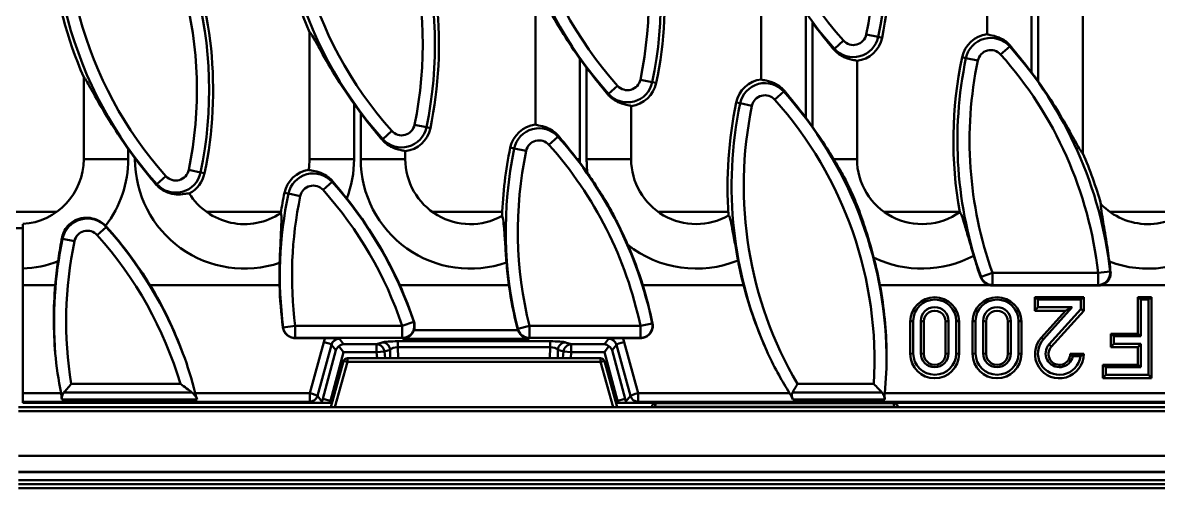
# Model space of a CAD drawing. Header units: millimetres. Extents: x 0 to 2774, y -40 to 1485.
# Drawn here: x 1466.5 to 1606.2, y 436 to 493.3 of the extents above; entities that cross this region are included whole.
import ezdxf

# ---------------------------------------------------------------- set-up
doc = ezdxf.new("R2010")
doc.units = ezdxf.units.MM
doc.header["$LTSCALE"] = 2.5
doc.layers.add('Sichtbar (ISO)', color=7, linetype='Continuous', lineweight=50)
doc.layers.add('Sichtbar schmal (ISO)', color=7, linetype='Continuous', lineweight=50)

msp = doc.modelspace()

# ---------------------------------------------------------------- linework, layer by layer
at = {"layer": 'Sichtbar (ISO)'}
for p, q in [((1585.099, 508.815), (1585.099, 491.884)), ((1557.321, 503.259), (1557.321, 486.328)), ((1529.544, 497.704), (1529.544, 480.773)), ((1596.877, 477.216), (1596.877, 494.147)), ((1501.766, 492.148), (1501.766, 476.516)), ((1569.099, 476.516), (1569.099, 488.592)), ((1473.988, 486.592), (1473.988, 476.516)), ((1541.321, 476.516), (1541.321, 483.036)), ((1513.544, 476.516), (1513.544, 477.481)), ((1466.488, 468.016), (1465.488, 468.016)), ((1466.488, 463.048), (1466.488, 468.531)), ((1466.488, 461.016), (1466.488, 463.048)), ((1466.488, 447.732), (1466.488, 461.016)), ((1466.488, 461.016), (1470.484, 461.016)), ((1482.146, 461.016), (1498.074, 461.016)), ((1512.86, 461.016), (1526.287, 461.016)), ((1542.749, 461.016), (1555.139, 461.016)), ((1571.922, 461.016), (1585.351, 461.016)), ((1585.733, 460.966), (1598.804, 460.966)), ((1599.187, 461.016), (1615.527, 461.016)), ((1590.988, 459.52), (1596.988, 459.52)), ((1590.988, 457.858), (1590.988, 459.52)), ((1590.988, 459.52), (1591.352, 459.232)), ((1596.988, 459.52), (1596.624, 459.232)), ((1596.988, 459.52), (1596.988, 457.858)), ((1603.655, 455.032), (1603.655, 459.52)), ((1603.655, 459.52), (1605.321, 459.52)), ((1603.655, 459.52), (1604.019, 459.232)), ((1605.321, 459.52), (1604.957, 459.232)), ((1605.321, 459.52), (1605.321, 449.548)), ((1590.988, 457.858), (1591.352, 458.296)), ((1591.352, 459.232), (1596.624, 459.232)), ((1591.352, 458.296), (1591.352, 459.232)), ((1595.564, 458.296), (1591.352, 458.296)), ((1592.027, 454.371), (1595.564, 458.296)), ((1594.747, 457.858), (1595.564, 458.296)), ((1596.624, 459.232), (1596.624, 458.072)), ((1604.019, 454.744), (1604.019, 459.232)), ((1604.019, 459.232), (1604.957, 459.232)), ((1604.957, 459.232), (1604.957, 449.986)), ((1594.747, 457.858), (1590.988, 457.858)), ((1591.757, 454.539), (1594.747, 457.858)), ((1596.624, 458.072), (1592.726, 453.746)), ((1596.988, 457.858), (1592.996, 453.428)), ((1596.988, 457.858), (1596.624, 458.072)), ((1575.655, 452.539), (1575.655, 456.528)), ((1576.019, 452.614), (1576.019, 456.603)), ((1576.957, 452.614), (1576.957, 456.603)), ((1577.321, 456.528), (1577.321, 452.539)), ((1579.988, 452.539), (1579.988, 456.528)), ((1580.352, 456.603), (1580.352, 452.614)), ((1581.291, 456.603), (1581.291, 452.614)), ((1581.655, 456.528), (1581.655, 452.539)), ((1583.321, 452.539), (1583.321, 456.528)), ((1583.685, 452.614), (1583.685, 456.603)), ((1584.624, 452.614), (1584.624, 456.603)), ((1584.988, 456.528), (1584.988, 452.539)), ((1587.655, 452.539), (1587.655, 456.528)), ((1588.019, 456.603), (1588.019, 452.614)), ((1588.957, 456.603), (1588.957, 452.614)), ((1589.321, 456.528), (1589.321, 452.539)), ((1499.99, 454.496), (1503.712, 454.496)), ((1540.264, 454.496), (1542.471, 454.496)), ((1600.321, 453.37), (1600.321, 455.032)), ((1600.321, 455.032), (1603.655, 455.032)), ((1600.321, 455.032), (1600.685, 454.744)), ((1600.685, 453.808), (1600.685, 454.744)), ((1600.685, 454.744), (1604.019, 454.744)), ((1603.655, 455.032), (1604.019, 454.744)), ((1505.382, 453.489), (1505.95, 452.749)), ((1538.026, 452.749), (1538.594, 453.489)), ((1595.321, 452.539), (1596.988, 452.539)), ((1600.321, 453.37), (1600.685, 453.808)), ((1603.655, 453.37), (1600.321, 453.37)), ((1604.019, 453.808), (1600.685, 453.808)), ((1603.655, 453.37), (1604.019, 453.808)), ((1603.655, 451.21), (1603.655, 453.37)), ((1604.019, 450.922), (1604.019, 453.808)), ((1504.379, 446.016), (1505.933, 451.649)), ((1537.561, 452.016), (1506.415, 452.016)), ((1538.043, 451.649), (1539.597, 446.016)), ((1595.646, 452.251), (1596.599, 452.251)), ((1599.321, 449.548), (1599.321, 451.21)), ((1599.321, 451.21), (1603.655, 451.21)), ((1599.321, 451.21), (1599.685, 450.922)), ((1603.655, 451.21), (1604.019, 450.922)), ((1599.321, 449.548), (1599.685, 449.986)), ((1599.685, 449.986), (1599.685, 450.922)), ((1599.685, 450.922), (1604.019, 450.922)), ((1604.957, 449.986), (1599.685, 449.986)), ((1605.321, 449.548), (1604.957, 449.986)), ((1605.321, 449.548), (1599.321, 449.548)), ((1466.488, 447.732), (1466.488, 446.661)), ((1504.725, 446.016), (1465.988, 446.016)), ((1466.488, 446.516), (1466.488, 446.661)), ((1501.893, 446.516), (1466.488, 446.516)), ((1501.893, 446.516), (1503.234, 446.516)), ((1503.393, 446.516), (1503.234, 446.516)), ((1504.215, 446.516), (1503.393, 446.516)), ((1504.517, 446.516), (1504.215, 446.516)), ((1539.09, 446.015), (1504.886, 446.015)), ((1544.138, 446.016), (1539.251, 446.016)), ((1539.762, 446.516), (1539.459, 446.516)), ((1540.584, 446.516), (1539.762, 446.516)), ((1540.742, 446.516), (1540.584, 446.516)), ((1540.742, 446.516), (1542.083, 446.516)), ((1544.372, 446.516), (1542.083, 446.516)), ((1543.889, 446.145), (1543.854, 446.016)), ((1573.838, 446.016), (1544.138, 446.016)), ((1544.248, 446.028), (1573.728, 446.028)), ((1573.604, 446.516), (1544.372, 446.516)), ((1696.393, 446.516), (1573.604, 446.516)), ((1698.725, 446.016), (1573.838, 446.016)), ((1574.122, 446.016), (1574.087, 446.145)), ((1465.988, 440.016), (1965.988, 440.016)), ((1465.988, 438.016), (1965.988, 438.016)), ((1465.988, 436.016), (1965.988, 436.016))]:
    msp.add_line(p, q, dxfattribs=at)
for centre, radius, start, end in [((1547.837, 512.116), 50.212, 168.215, 203.43238), ((1523.028, 501.693), 50.212, 348.215, 23.43238), ((1520.059, 506.56), 50.212, 168.215, 203.43238), ((1495.25, 496.138), 50.212, 348.215, 23.43238), ((1467.472, 490.582), 50.212, 348.215, 23.43238), ((1439.694, 485.026), 50.212, 348.215, 23.43238), ((1585.553, 488.3), 3.612, 97.21491, 168.215), ((1568.645, 492.176), 3.612, 277.21491, 348.215), ((1575.615, 517.671), 49.775, 215.35783, 216.96405), ((1631.171, 478.782), 50.212, 168.215, 190.0797), ((1557.775, 482.744), 3.612, 97.21491, 168.215), ((1550.806, 457.249), 49.775, 35.35783, 36.96405), ((1540.868, 486.62), 3.612, 277.21491, 348.215), ((1547.837, 512.116), 49.775, 215.35783, 216.96405), ((1603.393, 473.227), 50.212, 168.215, 184.16225), ((1529.997, 477.189), 3.612, 97.21491, 168.215), ((1523.028, 451.693), 49.775, 35.35783, 36.96405), ((1513.09, 481.064), 3.612, 277.21491, 348.215), ((1520.059, 506.56), 49.775, 215.35783, 216.96405), ((1575.615, 467.671), 50.212, 168.215, 177.88226), ((1465.988, 476.516), 8, 273.58332, 0), ((1493.766, 476.516), 8, 350.54752, 0), ((1521.544, 476.516), 8, 180, 299.12127), ((1549.321, 476.516), 8, 180, 299.92904), ((1577.099, 476.516), 8, 180, 305.3978), ((1550.806, 457.249), 50.212, 15.86591, 23.43238), ((1502.22, 471.633), 3.612, 98.95512, 168.215), ((1495.25, 446.138), 49.775, 35.13482, 36.97769), ((1485.312, 475.509), 3.612, 297.2781, 348.215), ((1493.766, 476.516), 8, 211.81441, 303.90218), ((1547.837, 462.116), 50.212, 168.215, 171.10984), ((1467.472, 440.582), 49.775, 24.2374, 38.65446), ((1604.877, 476.516), 8, 223.82291, 315.3586), ((1474.442, 466.078), 3.175, 41.785, 44.96502), ((1439.694, 435.026), 49.775, 31.47535, 41.785), ((1495.25, 446.138), 49.775, 17.39184, 23.52081), ((1520.059, 456.56), 49.775, 171.47381, 174.86459), ((1547.837, 462.116), 49.775, 178.11784, 181.26655), ((1575.615, 467.671), 49.775, 184.46839, 187.68444), ((1603.393, 473.227), 49.775, 190.6123, 194.20136), ((1523.028, 451.693), 49.775, 10.79476, 14.81895), ((1631.171, 478.782), 49.775, 196.52029, 199.75908), ((1550.806, 457.249), 49.775, 6.19691, 7.67981), ((1506.415, 451.516), 0.5, 90, 164.57723), ((1537.561, 451.516), 0.5, 15.42277, 90), ((1544.372, 446.016), 0.5, 90, 165), ((1573.604, 446.016), 0.5, 15, 90)]:
    msp.add_arc(centre, radius, start, end, dxfattribs=at)
for centre, major_axis, ratio, start_param, end_param in [((1520.059, 456.887), (0, -49.748), 0.9999784, 4.6293024, 4.7983989), ((1439.694, 435.352), (0, 49.606), 0.9999784, 5.067785, 5.2561266), ((1547.837, 462.443), (0, -49.784), 0.9999784, 4.7410599, 4.8463881), ((1467.472, 440.908), (0, 49.643), 0.9999784, 5.0309033, 5.1294146), ((1575.615, 467.999), (0, -49.821), 0.9999784, 4.8530135, 4.9634654), ((1495.25, 446.464), (0, 49.679), 0.9999784, 4.9113523, 5.0096603), ((1603.393, 473.554), (0, -49.857), 0.9999784, 4.9666113, 5.145853), ((1523.028, 452.02), (0, 49.716), 0.9999784, 4.7243321, 4.8943377), ((1578.655, 456.528), (-3, 0), 0.9971943, 3.1415927, 6.2831853), ((1586.321, 456.528), (-3, 0), 0.9971943, 3.1415927, 6.2831853), ((1578.655, 456.603), (-2.636, 0), 0.9971943, 3.1415927, 6.2831853), ((1578.655, 456.603), (-1.697, 0), 0.9971943, 3.1415927, 6.2831853), ((1586.321, 456.603), (-2.636, 0), 0.9971943, 3.1415927, 6.2831853), ((1586.321, 456.603), (-1.697, 0), 0.9971943, 3.1415927, 6.2831853), ((1578.655, 456.528), (1.333, 0), 0.9971943, 0, 3.1415927), ((1586.321, 456.528), (1.333, 0), 0.9971943, 0, 3.1415927), ((1593.988, 452.539), (3, 0), 0.9971943, 2.4095472, 6.2831853), ((1593.988, 452.614), (2.636, 0), 0.9971943, 2.4095472, 6.1446676), ((1505.95, 452.749), (1, 0.199), 0.8957851, 1.9867703, 2.6383522), ((1505.95, 452.749), (0.451, 0.915), 0.8957851, 0.5032405, 1.1548223), ((1538.026, 452.749), (0.451, -0.915), 0.8957851, 1.9867703, 2.6383522), ((1538.026, 452.749), (1, -0.199), 0.8957851, 0.5032405, 1.1548223), ((1578.655, 452.539), (3, 0), 0.9971943, 3.1415927, 6.2831853), ((1578.655, 452.614), (2.636, 0), 0.9971943, 3.1415927, 6.2831853), ((1578.655, 452.614), (1.697, 0), 0.9971943, 3.1415927, 6.2831853), ((1578.655, 452.539), (-1.333, 0), 0.9971943, 0, 3.1415927), ((1586.321, 452.539), (3, 0), 0.9971943, 3.1415927, 6.2831853), ((1586.321, 452.614), (2.636, 0), 0.9971943, 3.1415927, 6.2831853), ((1586.321, 452.614), (1.697, 0), 0.9971943, 3.1415927, 6.2831853), ((1586.321, 452.539), (-1.333, 0), 0.9971943, 0, 3.1415927), ((1593.988, 452.614), (-1.697, 0), 0.9971943, 5.5511399, 9.2086592), ((1593.988, 452.539), (-1.333, 0), 0.9971943, 5.5511399, 9.424778), ((1544.234, 445.502), (0.137, 0.51), 0.947813, 0.2487076, 0.4682626), ((1573.742, 445.502), (-0.137, 0.51), 0.947813, 5.8149227, 6.0344777)]:
    msp.add_ellipse(centre, major_axis=major_axis, ratio=ratio, start_param=start_param, end_param=end_param, dxfattribs=at)
for points, knots in [([(1535.021, 488.867), (1534.337, 489.831), (1533.641, 490.869), (1532.218, 493.128), (1531.51, 494.349), (1530.549, 496.066), (1530.142, 496.816), (1529.798, 497.392), (1529.721, 497.514), (1529.606, 497.669), (1529.566, 497.706), (1529.544, 497.704)], [3.485316, 3.485316, 3.485316, 3.485316, 3.8312275, 3.8312275, 4.2428686, 4.2428686, 4.5039478, 4.5039478, 4.5816976, 4.5816976, 4.6534636, 4.6534636, 4.6534636, 4.6534636]), ([(1566.235, 490.021), (1566.191, 490.074), (1566.146, 490.127), (1565.395, 491.025), (1564.659, 491.939), (1563.876, 492.96), (1563.749, 493.127), (1563.622, 493.296)], [0.70958265, 0.70958265, 0.70958265, 0.70958265, 0.73010989, 0.73010989, 1.0546565, 1.0546565, 1.11670002, 1.11670002, 1.11670002, 1.11670002]), ([(1507.243, 483.312), (1506.559, 484.275), (1505.864, 485.313), (1504.44, 487.572), (1503.732, 488.793), (1502.771, 490.511), (1502.364, 491.261), (1502.02, 491.836), (1501.943, 491.959), (1501.828, 492.113), (1501.788, 492.15), (1501.766, 492.148)], [3.485316, 3.485316, 3.485316, 3.485316, 3.8312275, 3.8312275, 4.2428686, 4.2428686, 4.5039478, 4.5039478, 4.5816976, 4.5816976, 4.6534636, 4.6534636, 4.6534636, 4.6534636]), ([(1585.099, 491.884), (1585.148, 491.843), (1585.278, 491.814), (1585.754, 491.721), (1586.152, 491.645), (1586.76, 491.387), (1586.951, 491.291), (1587.334, 491.048), (1587.526, 490.899), (1587.786, 490.653), (1587.876, 490.558), (1587.963, 490.454)], [0.04336489, 0.04336489, 0.04336489, 0.04336489, 0.19996601, 0.19996601, 0.39993202, 0.39993202, 0.47560066, 0.47560066, 0.55126929, 0.55126929, 0.59299387, 0.59299387, 0.59299387, 0.59299387]), ([(1587.963, 490.454), (1588.008, 490.401), (1588.052, 490.348), (1588.804, 489.45), (1589.539, 488.537), (1590.322, 487.515), (1590.449, 487.348), (1590.576, 487.179)], [0.70958265, 0.70958265, 0.70958265, 0.70958265, 0.73010989, 0.73010989, 1.0546565, 1.0546565, 1.11670002, 1.11670002, 1.11670002, 1.11670002]), ([(1569.099, 488.592), (1569.051, 488.632), (1568.92, 488.662), (1568.444, 488.754), (1568.047, 488.83), (1567.439, 489.089), (1567.248, 489.185), (1566.864, 489.428), (1566.672, 489.576), (1566.413, 489.822), (1566.322, 489.918), (1566.235, 490.021)], [0.04336489, 0.04336489, 0.04336489, 0.04336489, 0.19996601, 0.19996601, 0.39993202, 0.39993202, 0.47560066, 0.47560066, 0.55126929, 0.55126929, 0.59299387, 0.59299387, 0.59299387, 0.59299387]), ([(1538.457, 484.466), (1538.413, 484.519), (1538.368, 484.572), (1537.617, 485.47), (1536.882, 486.383), (1536.098, 487.405), (1535.972, 487.572), (1535.844, 487.741)], [0.70958265, 0.70958265, 0.70958265, 0.70958265, 0.73010989, 0.73010989, 1.0546565, 1.0546565, 1.11670002, 1.11670002, 1.11670002, 1.11670002]), ([(1479.465, 477.756), (1478.782, 478.72), (1478.086, 479.758), (1476.662, 482.017), (1475.954, 483.237), (1474.993, 484.955), (1474.587, 485.705), (1474.243, 486.281), (1474.165, 486.403), (1474.05, 486.557), (1474.01, 486.595), (1473.988, 486.592)], [3.485316, 3.485316, 3.485316, 3.485316, 3.8312275, 3.8312275, 4.2428686, 4.2428686, 4.5039478, 4.5039478, 4.5816976, 4.5816976, 4.6534636, 4.6534636, 4.6534636, 4.6534636]), ([(1557.321, 486.328), (1557.37, 486.288), (1557.501, 486.258), (1557.976, 486.166), (1558.374, 486.09), (1558.982, 485.831), (1559.173, 485.735), (1559.557, 485.492), (1559.749, 485.344), (1560.008, 485.098), (1560.099, 485.002), (1560.186, 484.899)], [0.04336489, 0.04336489, 0.04336489, 0.04336489, 0.19996601, 0.19996601, 0.39993202, 0.39993202, 0.47560066, 0.47560066, 0.55126929, 0.55126929, 0.59299387, 0.59299387, 0.59299387, 0.59299387]), ([(1591.4, 486.053), (1592.083, 485.089), (1592.779, 484.051), (1594.203, 481.792), (1594.911, 480.571), (1595.872, 478.854), (1596.278, 478.104), (1596.622, 477.528), (1596.7, 477.406), (1596.815, 477.251), (1596.855, 477.214), (1596.877, 477.216)], [3.485316, 3.485316, 3.485316, 3.485316, 3.8312275, 3.8312275, 4.2428686, 4.2428686, 4.5039478, 4.5039478, 4.5816976, 4.5816976, 4.6534636, 4.6534636, 4.6534636, 4.6534636]), ([(1560.186, 484.899), (1560.23, 484.846), (1560.275, 484.793), (1561.026, 483.895), (1561.761, 482.981), (1562.544, 481.96), (1562.671, 481.793), (1562.799, 481.624)], [0.70958265, 0.70958265, 0.70958265, 0.70958265, 0.73010989, 0.73010989, 1.0546565, 1.0546565, 1.11670002, 1.11670002, 1.11670002, 1.11670002]), ([(1541.321, 483.036), (1541.273, 483.077), (1541.142, 483.106), (1540.666, 483.199), (1540.269, 483.275), (1539.661, 483.534), (1539.47, 483.629), (1539.086, 483.872), (1538.894, 484.021), (1538.635, 484.267), (1538.544, 484.362), (1538.457, 484.466)], [0.04336489, 0.04336489, 0.04336489, 0.04336489, 0.19996601, 0.19996601, 0.39993202, 0.39993202, 0.47560066, 0.47560066, 0.55126929, 0.55126929, 0.59299387, 0.59299387, 0.59299387, 0.59299387]), ([(1510.679, 478.91), (1510.635, 478.963), (1510.59, 479.016), (1509.839, 479.914), (1509.104, 480.827), (1508.321, 481.849), (1508.194, 482.016), (1508.066, 482.185)], [0.70958265, 0.70958265, 0.70958265, 0.70958265, 0.73010989, 0.73010989, 1.0546565, 1.0546565, 1.11670002, 1.11670002, 1.11670002, 1.11670002]), ([(1529.544, 480.773), (1529.592, 480.732), (1529.723, 480.703), (1530.199, 480.61), (1530.596, 480.534), (1531.204, 480.275), (1531.395, 480.18), (1531.779, 479.937), (1531.971, 479.788), (1532.23, 479.542), (1532.321, 479.446), (1532.408, 479.343)], [0.04336489, 0.04336489, 0.04336489, 0.04336489, 0.19996601, 0.19996601, 0.39993202, 0.39993202, 0.47560066, 0.47560066, 0.55126929, 0.55126929, 0.59299387, 0.59299387, 0.59299387, 0.59299387]), ([(1563.622, 480.497), (1564.306, 479.534), (1565.001, 478.496), (1565.852, 477.146), (1566.048, 476.829), (1566.238, 476.516)], [3.48531602, 3.48531602, 3.48531602, 3.48531602, 3.83122755, 3.83122755, 3.93779261, 3.93779261, 3.93779261, 3.93779261]), ([(1532.408, 479.343), (1532.452, 479.29), (1532.497, 479.237), (1533.248, 478.339), (1533.983, 477.426), (1534.654, 476.551), (1534.668, 476.533), (1534.681, 476.516)], [0.70958265, 0.70958265, 0.70958265, 0.70958265, 0.73010989, 0.73010989, 1.0546565, 1.0546565, 1.06126588, 1.06126588, 1.06126588, 1.06126588]), ([(1513.544, 477.481), (1513.495, 477.521), (1513.364, 477.551), (1512.889, 477.643), (1512.491, 477.719), (1511.883, 477.978), (1511.692, 478.073), (1511.308, 478.317), (1511.116, 478.465), (1510.857, 478.711), (1510.766, 478.807), (1510.679, 478.91)], [0.04336489, 0.04336489, 0.04336489, 0.04336489, 0.19996601, 0.19996601, 0.39993202, 0.39993202, 0.47560066, 0.47560066, 0.55126929, 0.55126929, 0.59299387, 0.59299387, 0.59299387, 0.59299387]), ([(1482.915, 473.367), (1482.495, 473.852), (1482.084, 474.345), (1481.234, 475.396), (1480.801, 475.952), (1480.375, 476.516)], [-0.40773775, -0.40773775, -0.40773775, -0.40773775, -0.21201726, -0.21201726, 0, 0, 0, 0]), ([(1566.238, 476.516), (1566.498, 476.088), (1566.743, 475.673), (1567.331, 474.638), (1567.642, 474.06), (1568.147, 473.048), (1568.344, 472.633), (1568.759, 471.701), (1568.96, 471.216), (1569.47, 469.908), (1569.769, 469.057), (1570.417, 467.047), (1570.789, 465.778), (1571.147, 464.424)], [-1.6298574, -1.6298574, -1.6298574, -1.6298574, -1.4526309, -1.4526309, -1.1869705, -1.1869705, -0.9968914, -0.9968914, -0.7798687, -0.7798687, -0.4201663, -0.4201663, 0, 0, 0, 0]), ([(1501.657, 475.202), (1501.717, 475.145), (1501.932, 475.121), (1502.475, 475.027), (1502.803, 474.958), (1503.476, 474.692), (1503.795, 474.52), (1504.281, 474.139), (1504.458, 473.97), (1504.619, 473.778)], [-0.69657519, -0.69657519, -0.69657519, -0.69657519, -0.53053486, -0.53053486, -0.37895062, -0.37895062, -0.2483974, -0.2483974, -0.16724771, -0.16724771, -0.16724771, -0.16724771]), ([(1535.956, 474.783), (1536.284, 474.316), (1536.607, 473.843), (1537.206, 472.934), (1537.49, 472.49), (1538.116, 471.468), (1538.444, 470.908), (1539.105, 469.716), (1539.416, 469.124), (1540.138, 467.676), (1540.523, 466.844), (1540.889, 466.002)], [-0.99107799, -0.99107799, -0.99107799, -0.99107799, -0.82202369, -0.82202369, -0.66846052, -0.66846052, -0.4742175, -0.4742175, -0.27546673, -0.27546673, 0, 0, 0, 0]), ([(1486.968, 472.298), (1486.896, 472.316), (1486.75, 472.293), (1486.292, 472.219), (1485.988, 472.173), (1485.296, 472.173), (1484.936, 472.212), (1484.212, 472.422), (1483.856, 472.583), (1483.302, 472.973), (1483.097, 473.157), (1482.915, 473.367)], [-0.80285678, -0.80285678, -0.80285678, -0.80285678, -0.65849774, -0.65849774, -0.51041371, -0.51041371, -0.37627405, -0.37627405, -0.24873873, -0.24873873, -0.16363193, -0.16363193, -0.16363193, -0.16363193]), ([(1599.105, 470.976), (1599.09, 470.965), (1599.081, 470.932), (1599.077, 470.823), (1599.08, 470.748), (1599.116, 470.361), (1599.194, 469.884), (1599.398, 468.669), (1599.564, 467.713), (1599.875, 465.742), (1600.009, 464.825), (1600.134, 463.9)], [-1.033903, -1.033903, -1.033903, -1.033903, -0.9600184, -0.9600184, -0.8859056, -0.8859056, -0.6383987, -0.6383987, -0.2799838, -0.2799838, 0, 0, 0, 0]), ([(1471.288, 466.736), (1471.335, 466.999), (1471.413, 467.256), (1471.651, 467.786), (1471.826, 468.059), (1472.242, 468.519), (1472.462, 468.701), (1473.03, 469.046), (1473.365, 469.169), (1474.032, 469.306), (1474.399, 469.322), (1475.121, 469.225), (1475.462, 469.123), (1476.118, 468.803), (1476.423, 468.587), (1476.688, 468.321)], [-0.73449224, -0.73449224, -0.73449224, -0.73449224, -0.64825933, -0.64825933, -0.54719099, -0.54719099, -0.45836789, -0.45836789, -0.34416788, -0.34416788, -0.22323963, -0.22323963, -0.11271309, -0.11271309, 0, 0, 0, 0]), ([(1498.089, 463.751), (1498.105, 464.236), (1498.123, 464.719), (1498.163, 465.663), (1498.184, 466.123), (1498.239, 467.273), (1498.273, 467.932), (1498.308, 468.892), (1498.315, 469.246), (1498.294, 469.714), (1498.27, 469.846), (1498.228, 469.876)], [-0.86498591, -0.86498591, -0.86498591, -0.86498591, -0.71988853, -0.71988853, -0.5752164, -0.5752164, -0.33887455, -0.33887455, -0.15901342, -0.15901342, 0, 0, 0, 0]), ([(1525.991, 463.793), (1525.931, 464.563), (1525.877, 465.326), (1525.78, 466.738), (1525.738, 467.383), (1525.658, 468.399), (1525.62, 468.794), (1525.535, 469.337), (1525.489, 469.492), (1525.437, 469.527)], [-0.83946536, -0.83946536, -0.83946536, -0.83946536, -0.60841868, -0.60841868, -0.38200031, -0.38200031, -0.18504389, -0.18504389, 0, 0, 0, 0]), ([(1554.469, 464.06), (1554.339, 464.756), (1554.214, 465.446), (1553.976, 466.778), (1553.865, 467.406), (1553.672, 468.425), (1553.589, 468.827), (1553.438, 469.388), (1553.372, 469.548), (1553.313, 469.582)], [-0.83073012, -0.83073012, -0.83073012, -0.83073012, -0.61869825, -0.61869825, -0.39679212, -0.39679212, -0.19477847, -0.19477847, 0, 0, 0, 0]), ([(1583.45, 464.629), (1583.251, 465.302), (1583.056, 465.972), (1582.683, 467.268), (1582.508, 467.881), (1582.211, 468.876), (1582.087, 469.268), (1581.879, 469.813), (1581.796, 469.966), (1581.733, 469.994)], [-0.83011063, -0.83011063, -0.83011063, -0.83011063, -0.61945321, -0.61945321, -0.39788057, -0.39788057, -0.19550263, -0.19550263, 0, 0, 0, 0]), ([(1470.835, 463.94), (1470.969, 464.839), (1471.114, 465.729), (1471.27, 466.629), (1471.279, 466.683), (1471.288, 466.736)], [-0.52212681, -0.52212681, -0.52212681, -0.52212681, -0.25051168, -0.25051168, -0.23341068, -0.23341068, -0.23341068, -0.23341068]), ([(1600.29, 462.622), (1600.311, 462.427), (1600.294, 462.229), (1600.185, 461.854), (1600.095, 461.68), (1599.853, 461.376), (1599.704, 461.25), (1599.425, 461.095), (1599.308, 461.047), (1599.187, 461.016)], [0, 0, 0, 0, 0.05884334, 0.05884334, 0.1171869, 0.1171869, 0.17532235, 0.17532235, 0.21296562, 0.21296562, 0.21296562, 0.21296562]), ([(1585.351, 461.016), (1585.287, 461.032), (1585.225, 461.053), (1584.984, 461.152), (1584.82, 461.261), (1584.603, 461.476), (1584.533, 461.562), (1584.413, 461.75), (1584.364, 461.85), (1584.326, 461.955)], [0.0387457, 0.0387457, 0.0387457, 0.0387457, 0.05855012, 0.05855012, 0.11686309, 0.11686309, 0.15025131, 0.15025131, 0.18366826, 0.18366826, 0.18366826, 0.18366826]), ([(1599.187, 461.016), (1599.185, 461.015), (1599.183, 461.015), (1599.058, 460.982), (1598.931, 460.966), (1598.804, 460.966)], [0.212882737, 0.212882737, 0.212882737, 0.212882737, 0.213469001, 0.213469001, 0.251656579, 0.251656579, 0.251656579, 0.251656579]), ([(1498.5, 455.792), (1498.522, 455.629), (1498.571, 455.471), (1498.718, 455.178), (1498.815, 455.044), (1499.071, 454.791), (1499.236, 454.683), (1499.599, 454.534), (1499.794, 454.496), (1499.99, 454.496)], [-0.21638315, -0.21638315, -0.21638315, -0.21638315, -0.16704917, -0.16704917, -0.11769602, -0.11769602, -0.05891713, -0.05891713, 0, 0, 0, 0]), ([(1513.303, 454.41), (1513.304, 454.41), (1513.306, 454.41), (1513.452, 454.422), (1513.597, 454.459), (1513.872, 454.581), (1514.004, 454.665), (1514.233, 454.868), (1514.332, 454.982), (1514.485, 455.216), (1514.543, 455.329), (1514.593, 455.459), (1514.598, 455.47), (1514.602, 455.481)], [-0.26830213, -0.26830213, -0.26830213, -0.26830213, -0.26765031, -0.26765031, -0.21014606, -0.21014606, -0.15488683, -0.15488683, -0.10677124, -0.10677124, -0.06864327, -0.06864327, -0.06507035, -0.06507035, -0.06507035, -0.06507035]), ([(1514.602, 455.481), (1514.649, 455.61), (1514.678, 455.745), (1514.702, 456.076), (1514.678, 456.27), (1514.617, 456.454)], [-0.099792877, -0.099792877, -0.099792877, -0.099792877, -0.058348509, -0.058348509, 0, 0, 0, 0]), ([(1527.401, 455.481), (1527.423, 455.419), (1527.449, 455.359), (1527.54, 455.177), (1527.615, 455.064), (1527.811, 454.832), (1527.938, 454.723), (1528.176, 454.572), (1528.285, 454.52), (1528.509, 454.443), (1528.625, 454.419), (1528.742, 454.41), (1528.744, 454.41), (1528.746, 454.41)], [-0.20815452, -0.20815452, -0.20815452, -0.20815452, -0.18813739, -0.18813739, -0.14628807, -0.14628807, -0.09016892, -0.09016892, -0.04570571, -0.04570571, 0, 0, 0.00067915, 0.00067915, 0.00067915, 0.00067915]), ([(1542.471, 454.496), (1542.623, 454.496), (1542.774, 454.519), (1543.065, 454.608), (1543.202, 454.675), (1543.488, 454.871), (1543.626, 455.011), (1543.84, 455.336), (1543.913, 455.517), (1543.987, 455.897), (1543.987, 456.093), (1543.948, 456.283)], [-0.26633655, -0.26633655, -0.26633655, -0.26633655, -0.22071346, -0.22071346, -0.17513682, -0.17513682, -0.11662848, -0.11662848, -0.05833933, -0.05833933, 0, 0, 0, 0]), ([(1503.712, 454.496), (1503.873, 454.496), (1504.052, 454.493), (1504.49, 454.479), (1504.702, 454.467), (1505.077, 454.441), (1505.257, 454.426), (1505.437, 454.41), (1505.438, 454.41), (1505.44, 454.41)], [0, 0, 0, 0, 0.04816986, 0.04816986, 0.10900106, 0.10900106, 0.17738464, 0.17738464, 0.17797799, 0.17797799, 0.17797799, 0.17797799]), ([(1538.536, 454.41), (1538.538, 454.41), (1538.539, 454.41), (1538.719, 454.426), (1538.9, 454.441), (1539.274, 454.467), (1539.486, 454.479), (1539.924, 454.493), (1540.103, 454.496), (1540.264, 454.496)], [-0.00065489, -0.00065489, -0.00065489, -0.00065489, 0, 0, 0.07547708, 0.07547708, 0.14261838, 0.14261838, 0.19578495, 0.19578495, 0.19578495, 0.19578495]), ([(1558.147, 452.613), (1558.563, 451.716), (1559.018, 450.814), (1559.915, 449.184), (1560.346, 448.453), (1560.799, 447.732)], [0.18740577, 0.18740577, 0.18740577, 0.18740577, 0.47570196, 0.47570196, 0.71254736, 0.71254736, 0.71254736, 0.71254736]), ([(1471.557, 447.803), (1471.672, 447.94), (1471.803, 448.097), (1472.103, 448.452), (1472.275, 448.656), (1472.449, 448.86), (1472.451, 448.862), (1472.452, 448.864)], [-0.14747102, -0.14747102, -0.14747102, -0.14747102, -0.07970014, -0.07970014, 0, 0, 0.00068904, 0.00068904, 0.00068904, 0.00068904]), ([(1485.892, 448.864), (1485.894, 448.862), (1485.896, 448.861), (1486.149, 448.672), (1486.403, 448.482), (1486.892, 448.112), (1487.112, 447.945), (1487.296, 447.803)], [-0.1621279, -0.1621279, -0.1621279, -0.1621279, -0.16145375, -0.16145375, -0.08150631, -0.08150631, 0, 0, 0, 0]), ([(1561.17, 447.803), (1561.25, 447.945), (1561.344, 448.11), (1561.548, 448.47), (1561.659, 448.664), (1561.772, 448.86), (1561.773, 448.862), (1561.774, 448.864)], [-0.13212711, -0.13212711, -0.13212711, -0.13212711, -0.06726166, -0.06726166, 0, 0, 0.00062773, 0.00062773, 0.00062773, 0.00062773]), ([(1571.17, 448.864), (1571.171, 448.863), (1571.173, 448.861), (1571.358, 448.665), (1571.542, 448.468), (1571.875, 448.111), (1572.027, 447.947), (1572.16, 447.803)], [-0.15322289, -0.15322289, -0.15322289, -0.15322289, -0.15266711, -0.15266711, -0.07283648, -0.07283648, 0, 0, 0, 0]), ([(1471.21, 447.732), (1471.229, 447.642), (1471.243, 447.551), (1471.268, 447.344), (1471.274, 447.231), (1471.281, 447.064), (1471.283, 447.004), (1471.286, 446.95)], [-0.097405404, -0.097405404, -0.097405404, -0.097405404, -0.069804734, -0.069804734, -0.03371985, -0.03371985, -0.010692875, -0.010692875, -0.010692875, -0.010692875]), ([(1471.286, 446.95), (1471.278, 447.1), (1471.296, 447.256), (1471.377, 447.527), (1471.454, 447.679), (1471.557, 447.803)], [0.02809216, 0.02809216, 0.02809216, 0.02809216, 0.08694069, 0.08694069, 0.14551448, 0.14551448, 0.14551448, 0.14551448]), ([(1487.296, 447.803), (1487.462, 447.676), (1487.616, 447.515), (1487.814, 447.243), (1487.897, 447.096), (1487.954, 446.95)], [0.94311037, 0.94311037, 0.94311037, 0.94311037, 1.01350345, 1.01350345, 1.07286695, 1.07286695, 1.07286695, 1.07286695]), ([(1487.954, 446.95), (1487.935, 447.001), (1487.912, 447.056), (1487.849, 447.212), (1487.807, 447.318), (1487.736, 447.528), (1487.706, 447.629), (1487.682, 447.732)], [-0.095069279, -0.095069279, -0.095069279, -0.095069279, -0.072592071, -0.072592071, -0.036211432, -0.036211432, -0.004493097, -0.004493097, -0.004493097, -0.004493097]), ([(1560.799, 447.732), (1560.852, 447.648), (1560.902, 447.562), (1561.005, 447.368), (1561.055, 447.263), (1561.134, 447.086), (1561.165, 447.014), (1561.194, 446.95)], [-0.10637182, -0.10637182, -0.10637182, -0.10637182, -0.076680369, -0.076680369, -0.040083643, -0.040083643, -0.011256213, -0.011256213, -0.011256213, -0.011256213]), ([(1561.194, 446.95), (1561.126, 447.098), (1561.083, 447.259), (1561.074, 447.531), (1561.101, 447.68), (1561.17, 447.803)], [0.02997029, 0.02997029, 0.02997029, 0.02997029, 0.0913638, 0.0913638, 0.14559588, 0.14559588, 0.14559588, 0.14559588]), ([(1572.16, 447.803), (1572.275, 447.678), (1572.367, 447.525), (1572.472, 447.254), (1572.505, 447.099), (1572.512, 446.95)], [0.93695004, 0.93695004, 0.93695004, 0.93695004, 0.9973934, 0.9973934, 1.05608608, 1.05608608, 1.05608608, 1.05608608]), ([(1572.512, 446.95), (1572.51, 446.992), (1572.507, 447.038), (1572.499, 447.176), (1572.494, 447.273), (1572.492, 447.492), (1572.497, 447.612), (1572.51, 447.732)], [-0.088490593, -0.088490593, -0.088490593, -0.088490593, -0.070380832, -0.070380832, -0.038118861, -0.038118861, -0.001894741, -0.001894741, -0.001894741, -0.001894741])]:
    msp.add_open_spline(points, degree=3, knots=knots, dxfattribs=at)
for points, degree in [([(1480.375, 476.516), (1480.346, 476.554), (1480.317, 476.592), (1480.289, 476.63)], 3), ([(1534.681, 476.516), (1534.793, 476.37), (1534.903, 476.224), (1535.014, 476.077)], 3), ([(1504.619, 473.778), (1505.178, 473.11), (1505.763, 472.397), (1506.343, 471.673)], 3), ([(1585.733, 460.966), (1585.604, 460.966), (1585.475, 460.983), (1585.351, 461.016)], 3), ([(1527.357, 455.621), (1527.369, 455.573), (1527.384, 455.527), (1527.401, 455.481)], 3), ([(1470.497, 452.613), (1470.634, 451.02), (1470.87, 449.373), (1471.21, 447.732)], 3), ([(1487.682, 447.732), (1487.283, 449.413), (1486.775, 451.065), (1486.2, 452.613)], 3), ([(1572.51, 447.732), (1572.686, 449.382), (1572.758, 451.029), (1572.739, 452.613)], 3), ([(1595.321, 452.539), (1595.484, 452.411), (1595.646, 452.251)], 2), ([(1596.988, 452.539), (1596.793, 452.385), (1596.599, 452.251)], 2), ([(1504.886, 446.015), (1504.833, 446.015), (1504.778, 446.016), (1504.725, 446.016)], 3), ([(1539.251, 446.016), (1539.198, 446.016), (1539.143, 446.015), (1539.09, 446.015)], 3)]:
    msp.add_open_spline(points, degree=degree, dxfattribs=at)
at = {"layer": 'Sichtbar schmal (ISO)'}
for p, q in [((1590.576, 487.179), (1590.576, 499.979)), ((1591.4, 498.852), (1591.4, 486.053)), ((1562.799, 481.624), (1562.799, 494.423)), ((1563.622, 493.296), (1563.622, 480.497)), ((1570.237, 491.844), (1571.7, 491.538)), ((1567.433, 491.092), (1566.319, 490.097)), ((1571.7, 491.538), (1572.182, 491.438)), ((1587.879, 490.379), (1586.765, 489.383)), ((1587.879, 490.379), (1587.963, 490.454)), ((1535.021, 476.516), (1535.021, 488.867)), ((1566.319, 490.097), (1566.235, 490.021)), ((1582.499, 488.937), (1582.017, 489.038)), ((1582.499, 488.937), (1583.962, 488.632)), ((1535.844, 487.741), (1535.844, 476.516)), ((1542.459, 486.288), (1543.922, 485.983)), ((1539.656, 485.537), (1538.541, 484.541)), ((1543.922, 485.983), (1544.404, 485.882)), ((1560.101, 484.823), (1558.987, 483.828)), ((1560.101, 484.823), (1560.186, 484.899)), ((1507.243, 476.516), (1507.243, 483.312)), ((1538.541, 484.541), (1538.457, 484.466)), ((1554.721, 483.382), (1554.239, 483.482)), ((1554.721, 483.382), (1556.184, 483.076)), ((1508.066, 482.185), (1508.066, 476.516)), ((1514.681, 480.732), (1516.144, 480.427)), ((1511.878, 479.981), (1510.764, 478.986)), ((1516.144, 480.427), (1516.626, 480.327)), ((1532.324, 479.268), (1531.209, 478.272)), ((1532.324, 479.268), (1532.408, 479.343)), ((1479.465, 476.516), (1479.465, 477.756)), ((1510.764, 478.986), (1510.679, 478.91)), ((1526.943, 477.826), (1526.461, 477.927)), ((1526.943, 477.826), (1528.406, 477.521)), ((1479.465, 476.516), (1473.988, 476.516)), ((1480.289, 476.63), (1480.289, 476.516)), ((1480.375, 476.516), (1480.289, 476.516)), ((1501.766, 476.516), (1507.243, 476.516)), ((1513.544, 476.516), (1508.066, 476.516)), ((1534.681, 476.516), (1535.021, 476.516)), ((1541.321, 476.516), (1535.844, 476.516)), ((1569.099, 476.516), (1566.238, 476.516)), ((1486.903, 475.177), (1488.366, 474.872)), ((1488.366, 474.872), (1488.848, 474.771)), ((1484.1, 474.426), (1482.986, 473.43)), ((1504.546, 473.712), (1503.432, 472.716)), ((1504.546, 473.712), (1504.619, 473.778)), ((1482.986, 473.43), (1482.915, 473.367)), ((1499.165, 472.271), (1498.683, 472.371)), ((1499.165, 472.271), (1500.628, 471.965)), ((1470.676, 470.033), (1461.301, 470.033)), ((1498.253, 470.033), (1489.078, 470.033)), ((1525.458, 470.033), (1516.856, 470.033)), ((1553.282, 470.033), (1544.634, 470.033)), ((1581.726, 470.033), (1572.412, 470.033)), ((1609.564, 470.033), (1600.189, 470.033)), ((1475.654, 467.161), (1476.768, 468.157)), ((1476.768, 468.157), (1476.809, 468.193)), ((1471.388, 466.715), (1471.288, 466.736)), ((1472.851, 466.41), (1471.388, 466.715)), ((1584.365, 462.012), (1585.771, 462.516)), ((1585.771, 462.516), (1585.771, 461.021)), ((1585.771, 462.516), (1598.743, 462.516)), ((1598.743, 462.516), (1600.228, 462.679)), ((1598.743, 461.021), (1598.743, 462.516)), ((1598.743, 461.021), (1585.771, 461.021)), ((1498.519, 455.813), (1500.001, 456.002)), ((1500.001, 456.002), (1500.001, 454.508)), ((1500.001, 456.002), (1513.166, 456.002)), ((1513.166, 456.002), (1514.582, 456.48)), ((1513.166, 454.508), (1513.166, 456.002)), ((1527.401, 455.481), (1514.602, 455.481)), ((1527.373, 455.641), (1528.823, 456.002)), ((1528.823, 456.002), (1528.823, 454.508)), ((1528.823, 456.002), (1542.456, 456.002)), ((1542.456, 456.002), (1543.918, 456.308)), ((1542.456, 454.508), (1542.456, 456.002)), ((1575.655, 456.528), (1576.019, 456.603)), ((1577.321, 456.528), (1576.957, 456.603)), ((1579.988, 456.528), (1580.352, 456.603)), ((1581.655, 456.528), (1581.291, 456.603)), ((1583.321, 456.528), (1583.685, 456.603)), ((1584.988, 456.528), (1584.624, 456.603)), ((1587.655, 456.528), (1588.019, 456.603)), ((1589.321, 456.528), (1588.957, 456.603)), ((1500.001, 454.508), (1513.166, 454.508)), ((1503.508, 454.014), (1501.782, 447.732)), ((1505.95, 453.745), (1505.44, 454.41)), ((1510.716, 453.971), (1510.021, 453.745)), ((1531.346, 454.105), (1512.63, 454.105)), ((1512.63, 454.105), (1512.63, 453.368)), ((1513.303, 454.41), (1528.746, 454.41)), ((1528.823, 454.508), (1542.456, 454.508)), ((1531.346, 453.368), (1531.346, 454.105)), ((1533.956, 453.745), (1533.26, 453.971)), ((1538.536, 454.41), (1538.026, 453.745)), ((1542.194, 447.732), (1540.468, 454.014)), ((1591.757, 454.539), (1592.027, 454.371)), ((1502.744, 447.399), (1504.47, 453.681)), ((1504.987, 453.007), (1503.389, 447.04)), ((1504.351, 446.782), (1505.95, 452.749)), ((1504.47, 453.681), (1504.987, 453.007)), ((1510.021, 453.745), (1505.95, 453.745)), ((1505.95, 452.749), (1510.021, 452.749)), ((1510.021, 453.745), (1510.021, 452.749)), ((1510.021, 452.749), (1510.981, 452.833)), ((1510.021, 452.749), (1510.085, 452.016)), ((1510.981, 452.833), (1511.676, 453.059)), ((1511.052, 452.016), (1510.981, 452.833)), ((1511.676, 453.059), (1511.69, 452.016)), ((1512.63, 453.368), (1531.346, 453.368)), ((1512.648, 452.016), (1512.63, 453.368)), ((1531.346, 453.368), (1531.328, 452.016)), ((1532.286, 452.016), (1532.3, 453.059)), ((1532.3, 453.059), (1532.995, 452.833)), ((1532.995, 452.833), (1532.924, 452.016)), ((1532.995, 452.833), (1533.956, 452.749)), ((1533.891, 452.016), (1533.956, 452.749)), ((1538.026, 453.745), (1533.956, 453.745)), ((1533.956, 452.749), (1533.956, 453.745)), ((1533.956, 452.749), (1538.026, 452.749)), ((1538.026, 452.749), (1539.625, 446.782)), ((1538.989, 453.007), (1539.506, 453.681)), ((1540.588, 447.04), (1538.989, 453.007)), ((1539.506, 453.681), (1541.232, 447.399)), ((1575.655, 452.539), (1576.019, 452.614)), ((1577.321, 452.539), (1576.957, 452.614)), ((1579.988, 452.539), (1580.352, 452.614)), ((1581.655, 452.539), (1581.291, 452.614)), ((1583.321, 452.539), (1583.685, 452.614)), ((1584.988, 452.539), (1584.624, 452.614)), ((1587.655, 452.539), (1588.019, 452.614)), ((1589.321, 452.539), (1588.957, 452.614)), ((1592.996, 453.428), (1592.726, 453.746)), ((1504.886, 446.015), (1506.415, 451.559)), ((1506.415, 452.016), (1506.415, 451.559)), ((1506.415, 451.559), (1537.561, 451.559)), ((1537.561, 451.559), (1537.561, 452.016)), ((1537.561, 451.559), (1539.09, 446.015)), ((1485.892, 448.864), (1472.452, 448.864)), ((1571.17, 448.864), (1561.774, 448.864)), ((1471.21, 447.732), (1466.488, 447.732)), ((1471.286, 446.95), (1487.954, 446.95)), ((1471.557, 447.803), (1487.296, 447.803)), ((1501.782, 447.732), (1487.682, 447.732)), ((1501.782, 446.661), (1501.782, 447.732)), ((1503.295, 446.681), (1502.744, 447.399)), ((1503.389, 447.04), (1504.351, 446.782)), ((1539.625, 446.782), (1540.588, 447.04)), ((1541.232, 447.399), (1540.681, 446.681)), ((1560.799, 447.732), (1542.194, 447.732)), ((1542.194, 447.732), (1542.194, 446.661)), ((1561.17, 447.803), (1572.16, 447.803)), ((1561.194, 446.95), (1572.512, 446.95)), ((1696.282, 447.732), (1572.51, 447.732)), ((1501.782, 446.661), (1466.488, 446.661)), ((1501.782, 446.661), (1501.893, 446.516)), ((1504.591, 446.782), (1504.351, 446.782)), ((1539.625, 446.782), (1539.385, 446.782)), ((1542.083, 446.516), (1542.194, 446.661)), ((1696.282, 446.661), (1542.194, 446.661)), ((1544.248, 446.028), (1544.372, 446.491)), ((1544.372, 446.516), (1544.372, 446.491)), ((1544.372, 446.491), (1573.604, 446.491)), ((1573.604, 446.491), (1573.604, 446.516)), ((1573.604, 446.491), (1573.728, 446.028)), ((1465.988, 445.516), (1965.988, 445.516)), ((1965.988, 438.041), (1465.988, 438.041)), ((1465.988, 437.016), (1965.988, 437.016)), ((1965.988, 436.516), (1465.988, 436.516))]:
    msp.add_line(p, q, dxfattribs=at)
for centre, radius, start, end in [((1523.028, 501.693), 48.226, 348.215, 41.785), ((1523.028, 501.693), 49.72, 348.215, 41.785), ((1603.393, 523.227), 49.72, 168.215, 221.785), ((1603.393, 523.227), 48.226, 168.215, 221.785), ((1495.25, 496.138), 48.226, 348.215, 41.785), ((1495.25, 496.138), 49.72, 348.215, 41.785), ((1575.615, 517.671), 49.72, 168.215, 221.785), ((1575.615, 517.671), 48.226, 168.215, 221.785), ((1467.472, 490.582), 48.226, 348.215, 41.785), ((1467.472, 490.582), 49.72, 348.215, 41.785), ((1547.837, 512.116), 49.72, 168.215, 221.785), ((1547.837, 512.116), 48.226, 168.215, 221.785), ((1439.694, 485.026), 48.226, 348.215, 41.785), ((1439.694, 485.026), 49.72, 348.215, 41.785), ((1520.059, 506.56), 49.72, 168.215, 221.785), ((1520.059, 506.56), 48.226, 168.215, 221.785), ((1568.645, 492.176), 1.626, 221.785, 348.215), ((1568.645, 492.176), 3.12, 221.785, 348.215), ((1585.553, 488.3), 3.12, 41.785, 168.215), ((1550.806, 457.249), 49.72, 6.26997, 41.785), ((1631.171, 478.782), 49.72, 168.215, 199.71298), ((1585.553, 488.3), 1.626, 41.785, 168.215), ((1550.806, 457.249), 48.226, 6.26997, 41.785), ((1631.171, 478.782), 48.226, 168.215, 199.71298), ((1540.868, 486.62), 1.626, 221.785, 348.215), ((1540.868, 486.62), 3.12, 221.785, 348.215), ((1557.775, 482.744), 3.12, 41.785, 168.215), ((1523.028, 451.693), 49.72, 1.06055, 41.785), ((1603.393, 473.227), 49.72, 168.215, 204.49369), ((1557.775, 482.744), 1.626, 41.785, 168.215), ((1523.028, 451.693), 48.226, 356.63675, 41.785), ((1603.393, 473.227), 48.226, 168.215, 210.34383), ((1513.09, 481.064), 1.626, 221.785, 348.215), ((1513.09, 481.064), 3.12, 221.785, 348.215), ((1529.997, 477.189), 3.12, 41.785, 168.215), ((1495.25, 446.138), 49.72, 11.80361, 41.785), ((1575.615, 467.671), 49.72, 168.215, 194.0025), ((1529.997, 477.189), 1.626, 41.785, 168.215), ((1495.25, 446.138), 48.226, 11.80361, 41.785), ((1465.988, 476.516), 13.477, 322.55524, 0), ((1493.766, 476.516), 13.477, 180, 288.71035), ((1493.766, 476.516), 13.477, 338.93996, 0), ((1521.544, 476.516), 13.477, 180, 289.26983), ((1575.615, 467.671), 48.226, 168.215, 194.0025), ((1521.544, 476.516), 13.477, 358.13701, 0), ((1549.321, 476.516), 13.477, 180, 187.38524), ((1485.312, 475.509), 3.12, 221.785, 348.215), ((1485.312, 475.509), 1.626, 221.785, 348.215), ((1502.22, 471.633), 3.12, 41.785, 168.215), ((1467.472, 440.582), 49.72, 18.64825, 41.785), ((1547.837, 462.116), 49.72, 168.215, 187.28267), ((1502.22, 471.633), 1.626, 41.785, 168.215), ((1467.472, 440.582), 48.226, 18.64825, 41.785), ((1547.837, 462.116), 48.226, 168.215, 187.28267), ((1474.442, 466.078), 3.12, 41.785, 168.215), ((1439.694, 435.026), 49.72, 20.71507, 41.785), ((1520.059, 456.56), 49.72, 168.215, 184.55299), ((1474.442, 466.078), 1.626, 41.785, 168.215), ((1439.694, 435.026), 48.226, 16.6744, 41.785), ((1520.059, 456.56), 48.226, 168.215, 189.18307), ((1549.321, 476.516), 13.477, 231.27039, 292.45525), ((1604.877, 476.516), 13.477, 249.39527, 306.12752), ((1465.988, 476.516), 13.477, 272.12614, 291.07617), ((1577.099, 476.516), 13.477, 243.79183, 298.11566)]:
    msp.add_arc(centre, radius, start, end, dxfattribs=at)
for centre, major_axis, ratio, start_param, end_param in [((1598.743, 462.516), (1.001, 1.117), 0.9915165, 3.8765113, 5.5482667), ((1585.771, 462.516), (-1.227, 0.863), 0.994325, 0.9601026, 2.1814901), ((1500.001, 456.002), (-1.126, 0.991), 0.9932753, 0.8522965, 2.2892962), ((1513.166, 456.002), (0.875, 1.218), 0.9889342, 3.7695351, 5.6552429), ((1528.823, 456.002), (-1.182, 0.923), 0.9938934, 0.9105624, 2.2310302), ((1542.456, 456.002), (0.946, 1.164), 0.990514, 3.8286542, 5.5961238), ((1505.442, 453.486), (-1.998, 0.165), 0.9949797, 5.8350297, 6.0981343), ((1503.508, 453.939), (0.964, -0.265), 0.0721967, 0.0874954, 1.5906297), ((1505.442, 453.411), (-0.941, 0.361), 0.9888886, 5.0761179, 6.3792815), ((1512.639, 453.919), (-2, 0.001), 0.0927396, 4.7170748, 6.0052741), ((1510.716, 452.975), (-0.309, 0.951), 0.9621143, 4.4941073, 5.9578083), ((1531.337, 453.919), (-2, -0.001), 0.0927396, 3.4195039, 4.7077031), ((1533.26, 452.975), (0.309, 0.951), 0.9621143, 0.325377, 1.789078), ((1538.534, 453.411), (0.941, 0.361), 0.9888886, 6.1870891, 7.4902527), ((1540.468, 453.939), (-0.964, -0.265), 0.0721967, 4.6925556, 6.1956899), ((1538.534, 453.486), (1.998, 0.165), 0.9949797, 0.185051, 0.4481556), ((1510.021, 452.749), (-0.309, 0.951), 0.9621143, 4.4941073, 5.9578083), ((1512.639, 452.923), (1, -0.02), 0.4439064, 1.589181, 2.8773802), ((1531.337, 452.923), (1, 0.02), 0.4439064, 0.2642125, 1.5524117), ((1533.956, 452.749), (0.309, 0.951), 0.9621143, 0.325377, 1.789078), ((1506.415, 451.516), (-0.482, 0.133), 0.0840398, 4.7355692, 6.2831853), ((1537.561, 451.516), (0.482, 0.133), 0.0840398, 0, 1.5476161), ((1501.782, 447.657), (0.964, -0.265), 0.0721967, 0.0874954, 1.5906297), ((1501.782, 447.657), (-0.793, -0.609), 0.9939744, 0.9192145, 2.2223781), ((1503.57, 447.04), (-0.54, -1.999), 0.0844639, 4.7351915, 4.9155578), ((1540.406, 447.04), (0.54, -1.999), 0.0844639, 1.3676275, 1.5479938), ((1542.194, 447.657), (-0.964, -0.265), 0.0721967, 4.6925556, 6.1956899), ((1542.194, 447.657), (-0.793, 0.609), 0.9939744, 0.9192145, 2.2223781), ((1502.333, 446.939), (0.793, 0.609), 0.9939744, 5.1869422, 5.3639708), ((1504.532, 446.782), (-0.548, -0.997), 0.1399213, 4.7891713, 5.0588031), ((1539.444, 446.782), (0.548, -0.997), 0.1399213, 1.2243822, 1.494014), ((1541.643, 446.939), (-0.793, 0.609), 0.9939744, 0.9192145, 1.0962431), ((1544.372, 446.016), (-0.483, 0.129), 0.947813, 4.9610966, 6.2831853), ((1573.604, 446.016), (0.483, 0.129), 0.947813, 0, 1.3220887)]:
    msp.add_ellipse(centre, major_axis=major_axis, ratio=ratio, start_param=start_param, end_param=end_param, dxfattribs=at)
for points in [[(1600.29, 462.622), (1600.269, 462.641), (1600.249, 462.66), (1600.228, 462.679)], [(1584.365, 462.012), (1584.352, 461.993), (1584.339, 461.974), (1584.326, 461.955)], [(1585.733, 460.966), (1585.746, 460.985), (1585.758, 461.003), (1585.771, 461.021)], [(1598.743, 461.021), (1598.763, 461.003), (1598.783, 460.985), (1598.804, 460.966)], [(1498.519, 455.813), (1498.512, 455.806), (1498.506, 455.799), (1498.5, 455.792)], [(1514.617, 456.454), (1514.605, 456.463), (1514.594, 456.472), (1514.582, 456.48)], [(1527.373, 455.641), (1527.368, 455.634), (1527.362, 455.627), (1527.357, 455.621)], [(1543.948, 456.283), (1543.938, 456.291), (1543.928, 456.3), (1543.918, 456.308)], [(1499.99, 454.496), (1499.994, 454.5), (1499.997, 454.504), (1500.001, 454.508)], [(1513.166, 454.508), (1513.172, 454.504), (1513.177, 454.5), (1513.183, 454.496)], [(1513.183, 454.496), (1513.223, 454.467), (1513.263, 454.438), (1513.303, 454.41)], [(1528.746, 454.41), (1528.768, 454.438), (1528.79, 454.467), (1528.813, 454.496)], [(1528.813, 454.496), (1528.816, 454.5), (1528.819, 454.504), (1528.823, 454.508)], [(1542.456, 454.508), (1542.461, 454.504), (1542.466, 454.5), (1542.471, 454.496)]]:
    msp.add_open_spline(points, degree=3, dxfattribs=at)
for points, knots in [([(1503.393, 446.516), (1503.357, 446.553), (1503.331, 446.586), (1503.302, 446.639), (1503.296, 446.661), (1503.295, 446.681)], [-0.090294427, -0.090294427, -0.090294427, -0.090294427, -0.038466512, -0.038466512, 0, 0, 0, 0]), ([(1540.681, 446.681), (1540.68, 446.64), (1540.655, 446.595), (1540.601, 446.534), (1540.593, 446.525), (1540.584, 446.516)], [-0.264268874, -0.264268874, -0.264268874, -0.264268874, -0.187345084, -0.187345084, -0.173974447, -0.173974447, -0.173974447, -0.173974447])]:
    msp.add_open_spline(points, degree=3, knots=knots, dxfattribs=at)

doc.saveas('drawing.dxf')
